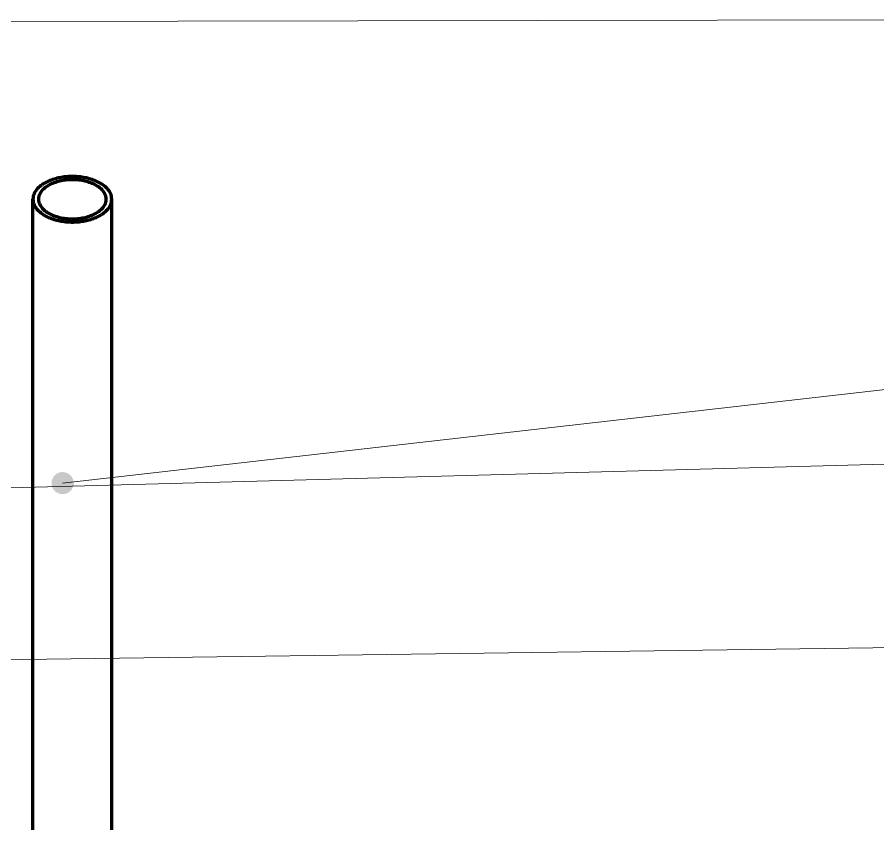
# Model space of a CAD drawing. Header units: millimetres. Extents: x 0 to 594, y 0 to 420.
# Drawn here: x 246.77 to 293.31, y 186.39 to 229.99 of the extents above; entities that cross this region are included whole.
import ezdxf

# ---------------------------------------------------------------- set-up
doc = ezdxf.new("R2010")
doc.units = ezdxf.units.MM
doc.layers.add('01-VISIBLE', color=7, linetype='CONTINUOUS', lineweight=70)
doc.layers.add('08-FINA', color=5, linetype='CONTINUOUS', lineweight=18)

msp = doc.modelspace()

# ---------------------------------------------------------------- hatches: boundary and pattern name
at = {"layer": '08-FINA'}
h = msp.add_hatch(color=7, dxfattribs=at)
h.dxf.hatch_style = 1
edge = h.paths.add_edge_path()
edge.add_arc((249.226, 204.806), 0.6, 0, 360)

# ---------------------------------------------------------------- linework, layer by layer
at = {"layer": '01-VISIBLE'}
for p, q in [((247.623, 134.108), (247.623, 220.15)), ((251.883, 134.108), (251.883, 220.15))]:
    msp.add_line(p, q, dxfattribs=at)
for points in [[(251.883, 220.15), (251.878, 220.23), (251.865, 220.309), (251.843, 220.387), (251.814, 220.461), (251.777, 220.533), (251.735, 220.601), (251.687, 220.665), (251.635, 220.726), (251.579, 220.783), (251.52, 220.837), (251.458, 220.888), (251.393, 220.935), (251.326, 220.979), (251.257, 221.021), (251.187, 221.06), (251.116, 221.096), (251.043, 221.129), (250.969, 221.16), (250.894, 221.189), (250.818, 221.215), (250.742, 221.24), (250.665, 221.262), (250.587, 221.282), (250.509, 221.3), (250.43, 221.316), (250.352, 221.331), (250.272, 221.343), (250.193, 221.354), (250.113, 221.362), (250.033, 221.369), (249.953, 221.375), (249.873, 221.378), (249.793, 221.38), (249.713, 221.38), (249.633, 221.378), (249.552, 221.375), (249.472, 221.369), (249.393, 221.362), (249.313, 221.354), (249.233, 221.343), (249.154, 221.331), (249.075, 221.316), (248.997, 221.3), (248.919, 221.282), (248.841, 221.262), (248.764, 221.24), (248.688, 221.215), (248.612, 221.189), (248.537, 221.16), (248.463, 221.129), (248.39, 221.096), (248.319, 221.06), (248.248, 221.021), (248.18, 220.979), (248.113, 220.935), (248.048, 220.888), (247.986, 220.837), (247.927, 220.783), (247.871, 220.726), (247.818, 220.665), (247.771, 220.601), (247.728, 220.533), (247.692, 220.461), (247.663, 220.387), (247.641, 220.309), (247.627, 220.23), (247.623, 220.15)], [(251.583, 220.15), (251.578, 220.231), (251.562, 220.31), (251.536, 220.387), (251.502, 220.461), (251.461, 220.53), (251.413, 220.595), (251.359, 220.656), (251.302, 220.713), (251.24, 220.766), (251.176, 220.815), (251.109, 220.86), (251.039, 220.902), (250.968, 220.94), (250.895, 220.976), (250.821, 221.008), (250.746, 221.038), (250.669, 221.065), (250.592, 221.089), (250.514, 221.111), (250.435, 221.131), (250.356, 221.148), (250.277, 221.163), (250.197, 221.175), (250.116, 221.186), (250.036, 221.194), (249.955, 221.2), (249.874, 221.205), (249.793, 221.207), (249.712, 221.207), (249.631, 221.205), (249.551, 221.2), (249.47, 221.194), (249.389, 221.186), (249.309, 221.175), (249.229, 221.163), (249.149, 221.148), (249.07, 221.131), (248.992, 221.111), (248.914, 221.089), (248.836, 221.065), (248.76, 221.038), (248.685, 221.008), (248.611, 220.976), (248.538, 220.94), (248.467, 220.902), (248.397, 220.86), (248.33, 220.815), (248.265, 220.766), (248.204, 220.713), (248.146, 220.656), (248.093, 220.595), (248.045, 220.53), (248.004, 220.461), (247.969, 220.387), (247.944, 220.31), (247.928, 220.231), (247.923, 220.15)], [(247.623, 220.15), (247.627, 220.07), (247.641, 219.991), (247.663, 219.914), (247.692, 219.84), (247.728, 219.768), (247.771, 219.7), (247.819, 219.635), (247.871, 219.575), (247.927, 219.517), (247.986, 219.463), (248.048, 219.413), (248.113, 219.365), (248.18, 219.321), (248.249, 219.28), (248.319, 219.241), (248.391, 219.205), (248.464, 219.171), (248.538, 219.14), (248.612, 219.112), (248.688, 219.085), (248.765, 219.061), (248.842, 219.039), (248.919, 219.019), (248.998, 219.001), (249.076, 218.984), (249.155, 218.97), (249.234, 218.958), (249.314, 218.947), (249.394, 218.938), (249.474, 218.931), (249.554, 218.926), (249.634, 218.923), (249.714, 218.921), (249.794, 218.921), (249.874, 218.923), (249.954, 218.926), (250.035, 218.931), (250.114, 218.938), (250.194, 218.947), (250.274, 218.958), (250.353, 218.97), (250.432, 218.985), (250.51, 219.001), (250.589, 219.019), (250.666, 219.039), (250.743, 219.062), (250.82, 219.086), (250.895, 219.113), (250.97, 219.141), (251.044, 219.172), (251.117, 219.206), (251.189, 219.242), (251.259, 219.281)], [(247.923, 220.15), (247.928, 220.069), (247.944, 219.99), (247.97, 219.913), (248.004, 219.839), (248.046, 219.77), (248.094, 219.704), (248.147, 219.643), (248.205, 219.587), (248.267, 219.534), (248.332, 219.485), (248.399, 219.44), (248.469, 219.398), (248.54, 219.359), (248.613, 219.324), (248.687, 219.291), (248.763, 219.262), (248.84, 219.235), (248.917, 219.21), (248.995, 219.189), (249.074, 219.169), (249.153, 219.152), (249.233, 219.137), (249.313, 219.125), (249.394, 219.114), (249.475, 219.106), (249.556, 219.1), (249.637, 219.096), (249.718, 219.094), (249.799, 219.094), (249.88, 219.096), (249.961, 219.101), (250.042, 219.107), (250.123, 219.116), (250.203, 219.126), (250.284, 219.139), (250.363, 219.154), (250.443, 219.172), (250.521, 219.191), (250.599, 219.214), (250.677, 219.238), (250.753, 219.266), (250.829, 219.296), (250.903, 219.328), (250.976, 219.364), (251.047, 219.403)], [(251.047, 219.403), (251.115, 219.445), (251.182, 219.49), (251.245, 219.539), (251.306, 219.592), (251.363, 219.648), (251.415, 219.709), (251.463, 219.774), (251.504, 219.843), (251.537, 219.915), (251.562, 219.992), (251.578, 220.07), (251.583, 220.15)], [(251.259, 219.281), (251.327, 219.322), (251.394, 219.367), (251.459, 219.414), (251.521, 219.464), (251.58, 219.518), (251.636, 219.576), (251.688, 219.636), (251.735, 219.701), (251.778, 219.769), (251.814, 219.84), (251.843, 219.915), (251.865, 219.992), (251.878, 220.07), (251.883, 220.15)]]:
    msp.add_lwpolyline(points, dxfattribs=at)
at = {"layer": '08-FINA'}
for p, q in [((369.5, 229.992), (235.3, 229.743)), ((369.529, 218.491), (249.226, 204.806)), ((369.502, 207.878), (236.643, 204.279)), ((369.5, 196.939), (240.851, 195.189))]:
    msp.add_line(p, q, dxfattribs=at)

doc.saveas('drawing.dxf')
